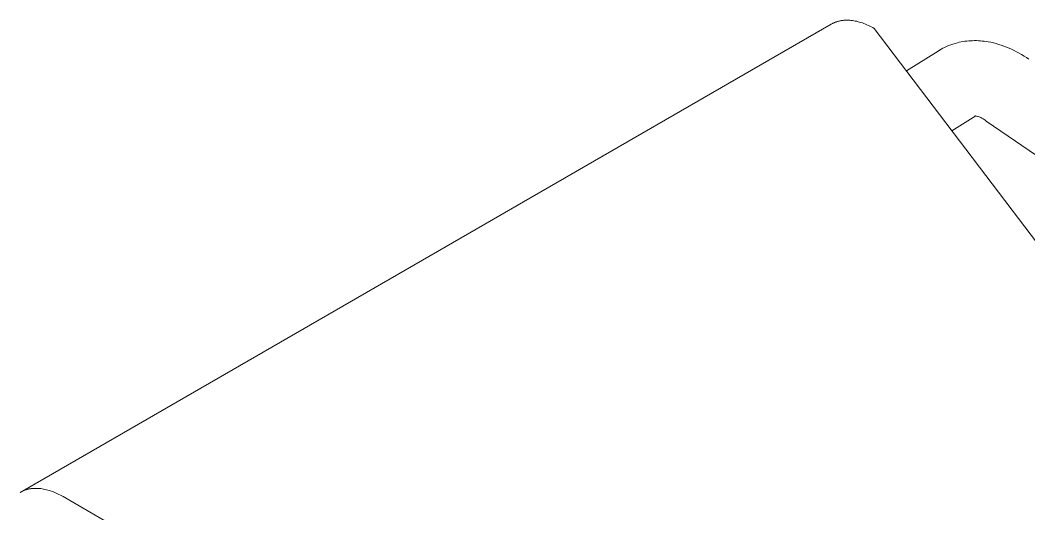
# Model space of a CAD drawing. Header units: inches. Extents: x -8 to 201, y -1 to 136.
# Drawn here: x 139.166 to 143.952, y 80.937 to 83.28 of the extents above; entities that cross this region are included whole.
import ezdxf

# ---------------------------------------------------------------- set-up
doc = ezdxf.new("R2010")
doc.units = ezdxf.units.IN
doc.layers.add('ZANO_R', color=7, linetype='Continuous', lineweight=0)

msp = doc.modelspace()

# ---------------------------------------------------------------- linework, layer by layer
at = {"layer": 'ZANO_R'}
for p, q in [((139.16591, 81.03871), (143.01502, 83.261)), ((143.01502, 83.261), (143.01754, 83.26242)), ((143.01754, 83.26242), (143.02009, 83.26378)), ((143.02009, 83.26378), (143.02267, 83.26509)), ((143.02267, 83.26509), (143.02527, 83.26635)), ((143.02527, 83.26635), (143.02791, 83.26755)), ((143.02791, 83.26755), (143.03056, 83.26869)), ((143.03056, 83.26869), (143.03324, 83.26978)), ((143.03324, 83.26978), (143.03594, 83.27081)), ((143.03594, 83.27081), (143.03872, 83.27181)), ((143.03872, 83.27181), (143.04151, 83.27274)), ((143.04151, 83.27274), (143.04433, 83.27362)), ((143.04433, 83.27362), (143.04716, 83.27444)), ((143.04716, 83.27444), (143.05001, 83.2752)), ((143.05001, 83.2752), (143.05287, 83.27591)), ((143.05287, 83.27591), (143.05575, 83.27656)), ((143.05575, 83.27656), (143.05863, 83.27715)), ((143.05863, 83.27715), (143.0617, 83.27771)), ((143.0617, 83.27771), (143.06479, 83.27821)), ((143.06479, 83.27821), (143.06788, 83.27865)), ((143.06788, 83.27865), (143.07097, 83.27903)), ((143.07097, 83.27903), (143.07408, 83.27934)), ((143.07408, 83.27934), (143.07719, 83.2796)), ((143.07719, 83.2796), (143.08031, 83.2798)), ((143.08031, 83.2798), (143.08343, 83.27994)), ((143.08343, 83.27994), (143.08655, 83.28003)), ((143.08655, 83.28003), (143.08967, 83.28006)), ((143.08967, 83.28006), (143.09592, 83.27995)), ((143.09592, 83.27995), (143.10216, 83.27964)), ((143.10216, 83.27964), (143.10839, 83.27913)), ((143.10839, 83.27913), (143.11528, 83.27833)), ((143.11528, 83.27833), (143.12213, 83.2773)), ((143.12213, 83.2773), (143.12895, 83.27605)), ((143.12895, 83.27605), (143.13573, 83.27459)), ((143.13573, 83.27459), (143.14247, 83.27293)), ((143.14247, 83.27293), (143.14915, 83.27109)), ((143.14915, 83.27109), (143.15579, 83.26906)), ((143.15579, 83.26906), (143.16237, 83.26686)), ((143.16237, 83.26686), (143.16965, 83.26422)), ((143.16965, 83.26422), (143.17686, 83.26139)), ((143.17686, 83.26139), (143.18399, 83.25837)), ((143.18399, 83.25837), (143.19105, 83.25518)), ((143.19105, 83.25518), (143.19803, 83.25182)), ((143.19803, 83.25182), (143.20494, 83.24831)), ((143.20494, 83.24831), (143.21176, 83.24464)), ((143.21176, 83.24464), (143.21851, 83.24084)), ((143.21851, 83.24084), (146.67597, 78.68481)), ((143.52896, 83.13817), (143.53652, 83.14249)), ((143.53652, 83.14249), (143.54419, 83.14661)), ((143.54419, 83.14661), (143.55198, 83.15051)), ((143.55198, 83.15051), (143.56186, 83.15509)), ((143.56186, 83.15509), (143.57189, 83.15932)), ((143.57189, 83.15932), (143.58206, 83.16322)), ((143.58206, 83.16322), (143.59235, 83.16676)), ((143.59235, 83.16676), (143.60276, 83.16996)), ((143.60276, 83.16996), (143.61328, 83.1728)), ((143.61328, 83.1728), (143.62226, 83.17492)), ((143.62226, 83.17492), (143.63126, 83.1768)), ((143.63126, 83.1768), (143.6403, 83.17841)), ((143.6403, 83.17841), (143.64936, 83.17977)), ((143.64936, 83.17977), (143.65845, 83.18088)), ((143.65845, 83.18088), (143.66755, 83.18175)), ((143.66755, 83.18175), (143.67667, 83.18236)), ((143.67667, 83.18236), (143.68579, 83.18274)), ((143.68579, 83.18274), (143.69493, 83.18288)), ((143.69493, 83.18288), (143.70407, 83.18278)), ((143.70407, 83.18278), (143.7132, 83.18244)), ((143.7132, 83.18244), (143.72234, 83.18188)), ((143.72234, 83.18188), (143.73147, 83.18109)), ((143.73147, 83.18109), (143.74059, 83.18007)), ((143.74059, 83.18007), (143.7497, 83.17883)), ((143.7497, 83.17883), (143.75879, 83.17737)), ((143.75879, 83.17737), (143.77147, 83.17496)), ((143.77147, 83.17496), (143.78409, 83.17214)), ((143.78409, 83.17214), (143.79665, 83.16892)), ((143.79665, 83.16892), (143.80914, 83.16531)), ((143.80914, 83.16531), (143.82156, 83.16131)), ((143.82156, 83.16131), (143.83391, 83.15693)), ((143.83391, 83.15693), (143.84618, 83.15218)), ((143.84618, 83.15218), (143.85837, 83.14708)), ((143.85837, 83.14708), (143.87047, 83.14163)), ((143.87047, 83.14163), (143.88247, 83.13584)), ((143.37135, 83.03944), (143.52152, 83.13365)), ((143.52152, 83.13365), (143.52896, 83.13817)), ((143.88247, 83.13584), (143.89438, 83.12972)), ((143.89438, 83.12972), (143.90619, 83.12328)), ((143.90619, 83.12328), (143.91789, 83.11653)), ((143.91789, 83.11653), (143.92948, 83.10947)), ((143.92948, 83.10947), (143.94096, 83.10212)), ((143.94096, 83.10212), (143.95232, 83.09449)), ((143.701, 82.82585), (143.58748, 82.75464)), ((143.69991, 82.82585), (143.69564, 82.82676)), ((143.70414, 82.82479), (143.69991, 82.82585)), ((143.70834, 82.82358), (143.70414, 82.82479)), ((143.71249, 82.82222), (143.70834, 82.82358)), ((143.71659, 82.82072), (143.71249, 82.82222)), ((143.72063, 82.81908), (143.71659, 82.82072)), ((143.72462, 82.8173), (143.72063, 82.81908)), ((143.72854, 82.81538), (143.72462, 82.8173)), ((143.7324, 82.81333), (143.72854, 82.81538)), ((143.73617, 82.81114), (143.7324, 82.81333)), ((143.73987, 82.80882), (143.73617, 82.81114)), ((143.74349, 82.80637), (143.73987, 82.80882)), ((143.74702, 82.8038), (143.74349, 82.80637)), ((143.75046, 82.80111), (143.74702, 82.8038)), ((145.60478, 81.52523), (143.75046, 82.80111)), ((139.16591, 81.03871), (139.16856, 81.0402)), ((139.16856, 81.0402), (139.17124, 81.04163)), ((139.17124, 81.04163), (139.17396, 81.04301)), ((139.17396, 81.04301), (139.17671, 81.04432)), ((139.17671, 81.04432), (139.17949, 81.04557)), ((139.17949, 81.04557), (139.1823, 81.04676)), ((139.1823, 81.04676), (139.18514, 81.04789)), ((139.18514, 81.04789), (139.18801, 81.04896)), ((139.18801, 81.04896), (139.19091, 81.04997)), ((139.19091, 81.04997), (139.19384, 81.05091)), ((139.19384, 81.05091), (139.19679, 81.0518)), ((139.19679, 81.0518), (139.19977, 81.05262)), ((139.19977, 81.05262), (139.20277, 81.05339)), ((139.20277, 81.05339), (139.2058, 81.05409)), ((139.2058, 81.05409), (139.20885, 81.05473)), ((139.20885, 81.05473), (139.21192, 81.05531)), ((139.21192, 81.05531), (139.21502, 81.05582)), ((139.21502, 81.05582), (139.21814, 81.05628)), ((139.21814, 81.05628), (139.22127, 81.05667)), ((139.22127, 81.05667), (139.22443, 81.05701)), ((139.22443, 81.05701), (139.2276, 81.05728)), ((139.2276, 81.05728), (139.23079, 81.0575)), ((139.23079, 81.0575), (139.234, 81.05765)), ((139.234, 81.05765), (139.23722, 81.05774)), ((139.23722, 81.05774), (139.24046, 81.05778)), ((139.24046, 81.05778), (139.24372, 81.05775)), ((139.24372, 81.05775), (139.24698, 81.05767)), ((139.24698, 81.05767), (139.25026, 81.05752)), ((139.25026, 81.05752), (139.25685, 81.05707)), ((139.25685, 81.05707), (139.26347, 81.05638)), ((139.26347, 81.05638), (139.27013, 81.05547)), ((139.27013, 81.05547), (139.27681, 81.05434)), ((139.27681, 81.05434), (139.28351, 81.053)), ((139.28351, 81.053), (139.29022, 81.05144)), ((139.29022, 81.05144), (139.29693, 81.04969)), ((139.29693, 81.04969), (139.30364, 81.04773)), ((139.30364, 81.04773), (139.31035, 81.04558)), ((139.31035, 81.04558), (139.31704, 81.04324)), ((139.31704, 81.04324), (139.32371, 81.04072)), ((139.32371, 81.04072), (139.33035, 81.03803)), ((139.33035, 81.03803), (139.33697, 81.03516)), ((139.33697, 81.03516), (139.34354, 81.03214)), ((139.34354, 81.03214), (139.35008, 81.02896)), ((139.35008, 81.02896), (139.35657, 81.02563)), ((139.35657, 81.02563), (139.36301, 81.02216)), ((139.36301, 81.02216), (139.3694, 81.01855)), ((139.3694, 81.01855), (145.12545, 77.6953))]:
    msp.add_line(p, q, dxfattribs=at)

doc.saveas('drawing.dxf')
